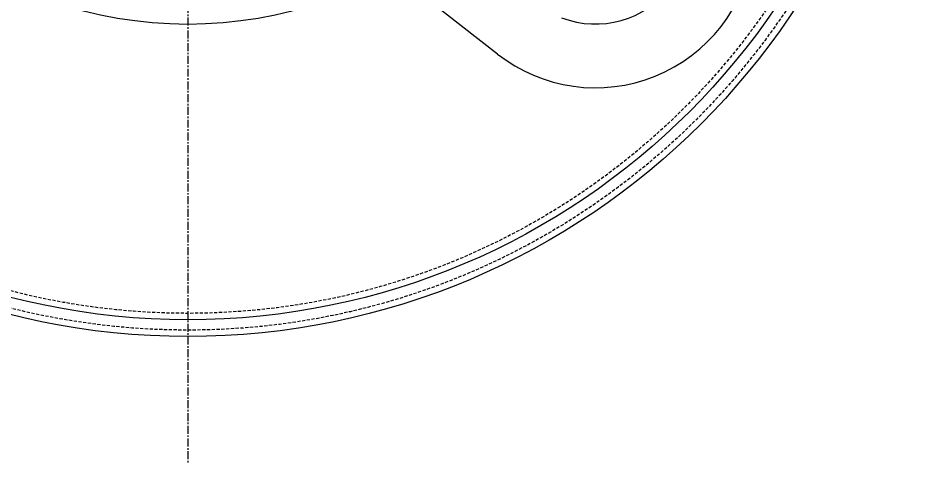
# Model space of a CAD drawing. Extents: x -168 to 134, y -532 to 192.
# Drawn here: x -26.7 to 114, y -134 to -64 of the extents above; entities that cross this region are included whole.
import ezdxf

# ---------------------------------------------------------------- set-up
doc = ezdxf.new("R2010")
doc.units = 0
doc.linetypes.add('CENTER', pattern=[2, 1.25, -0.25, 0.25, -0.25])
doc.linetypes.add('DASHED', pattern=[0.75, 0.5, -0.25])
doc.layers.get('0').update_dxf_attribs({"linetype": 'CONTINUOUS'})
doc.layers.add('CENTER', color=1, linetype='CENTER')

msp = doc.modelspace()

# ---------------------------------------------------------------- linework, layer by layer
at = {"color": 7, "linetype": 'CONTINUOUS'}
msp.add_line((48.61, -69.7), (31.89, -56.64), dxfattribs=at)
for radius in [114, 111.37]:
    msp.add_circle((0, 0), radius, dxfattribs=at)
at = {"color": 3, "linetype": 'DASHED'}
for radius in [113, 110.37]:
    msp.add_circle((0, 0), radius, dxfattribs=at)
at = {"color": 7, "linetype": 'CONTINUOUS'}
for centre, radius, start, end in [((0, 0), 65, 117.3801, 62.6199), ((64, -50), 25, 232.0013, 52.0013), ((64, -50), 15, 249.2214, 34.7811)]:
    msp.add_arc(centre, radius, start, end, dxfattribs=at)
at = {"layer": 'CENTER', "color": 1, "linetype": 'CENTER'}
msp.add_line((0, 134), (0, -134), dxfattribs=at)

doc.saveas('drawing.dxf')
